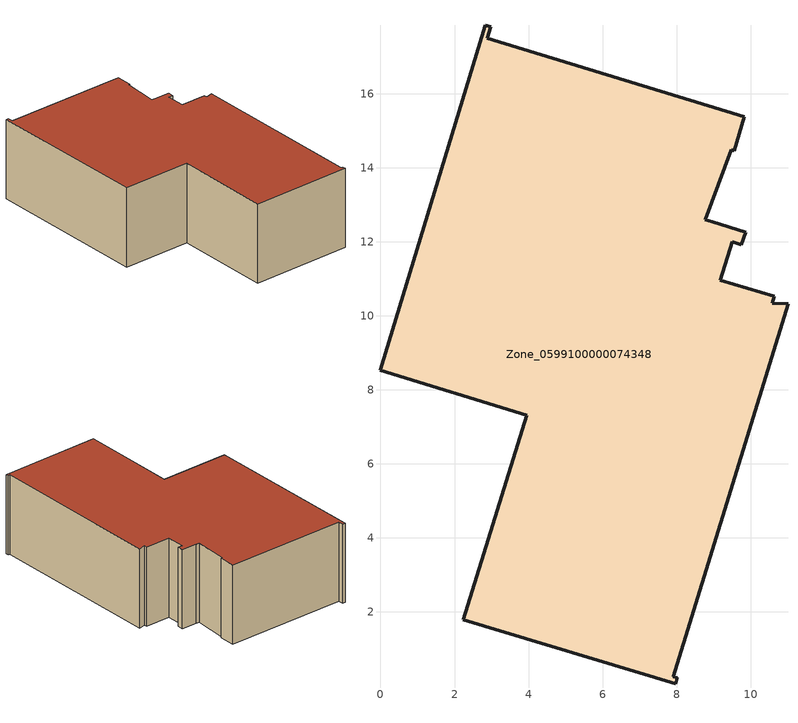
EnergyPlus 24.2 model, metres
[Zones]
Zone_0599100000074348
 floor ground (C_G): 9.75,11.92 9.5,12 9.18,10.96 10.63,10.52 10.59,10.34 11.01,10.33 7.91,0.25 8.02,0.22 7.98,0.06 2.23,1.79 3.95,7.31 0,8.52 2.83,17.85 2.98,17.8 2.89,17.5 9.83,15.37 9.55,14.46 9.47,14.49 8.77,12.6 8.96,12.54 9.86,12.25 z0
 wall outside (C_F): 0,8.52 3.95,7.31 2.23,1.79 7.98,0.06 8.02,0.22 7.91,0.25 11.01,10.33 10.59,10.34 10.63,10.52 9.18,10.96 9.5,12 9.75,11.92 9.86,12.25 8.96,12.54 8.77,12.6 9.47,14.49 9.55,14.46 9.83,15.37 2.89,17.5 2.98,17.8 2.83,17.85 0,8.52 z0:4.73
 roof outside (C_R): 8.96,12.54 8.77,12.6 9.47,14.49 9.55,14.46 9.83,15.37 2.89,17.5 2.98,17.8 2.83,17.85 0,8.52 3.95,7.31 2.23,1.79 7.98,0.06 8.02,0.22 7.91,0.25 11.01,10.33 10.59,10.34 10.63,10.52 9.18,10.96 9.5,12 9.75,11.92 9.86,12.25 z4.73
[BUILDING]
Pand.0599100000074348: North Axis=0; Terrain=City; Loads Convergence Tolerance Value=0.04; Temperature Convergence Tolerance Value=0.4; Solar Distribution=FullExterior; Maximum Number of Warmup Days=25; Minimum Number of Warmup Days=1
[Site:Location]
Rotterdam.The.Hague.AP_ZH_NLD Design_Conditions: Latitude=51.96; Longitude=4.45; Time Zone=1; Elevation=-4.5
[SITE:GROUNDTEMPERATURE:BUILDINGSURFACE]
18, 18, 18, 18, 18, 18, 18, 18, 18, 18, 18, 18
[MATERIAL] Thermal Absorptance=0.9; Solar Absorptance=0.7; Visible Absorptance=0.7
Name | Roughness | Thickness | Conductivity | Density | Specific Heat
G.TI.1975-1991 | MediumSmooth | 0.15 | 0.288461 | 540 | 1210
F.TI.1975-1991 | Rough | 0.3 | 0.230769 | 1920 | 840
R.TI.1975-1991 | MediumRough | 0.2 | 0.153846 | 1500 | 1000
[CONSTRUCTION]
C_G: G.TI.1975-1991
C_F: F.TI.1975-1991
C_R: R.TI.1975-1991
[ZONE]
Zone_0599100000074348: Type=1; Multiplier=1; Ceiling Height=Autocalculate; Volume=Autocalculate; Floor Area=autocalculate; Part of Total Floor Area=Yes
[ZONEINFILTRATION:DESIGNFLOWRATE]
Infil_Zone_0599100000074348: Zone or ZoneList or Space or SpaceList=Zone_0599100000074348; Schedule=AlwaysOn; Design Flow Rate Calculation Method=Flow/Area; Flow Rate per Floor Area=0.003; Constant Term Coefficient=1; Temperature Term Coefficient=0; Velocity Term Coefficient=0; Velocity Squared Term Coefficient=0
[HVACTEMPLATE:ZONE:IDEALLOADSAIRSYSTEM]
Zone_0599100000074348: Maximum Heating Supply Air Temperature=50; Minimum Cooling Supply Air Temperature=13; Maximum Heating Supply Air Humidity Ratio=0.0156; Minimum Cooling Supply Air Humidity Ratio=0.0077; Heating Limit=NoLimit; Cooling Limit=NoLimit; Dehumidification Control Type=ConstantSensibleHeatRatio; Cooling Sensible Heat Ratio=0.7; Dehumidification Setpoint=60; Humidification Control Type=None; Humidification Setpoint=30; Outdoor Air Method=None; Outdoor Air Flow Rate per Person=0.00944; Outdoor Air Flow Rate per Zone Floor Area=0; Outdoor Air Flow Rate per Zone=0; Demand Controlled Ventilation Type=None; Outdoor Air Economizer Type=NoEconomizer; Heat Recovery Type=None; Sensible Heat Recovery Effectiveness=0.7; Latent Heat Recovery Effectiveness=0.65
[ZONECONTROL:THERMOSTAT]
ThermostatControl_Zone_0599100000074348: Zone or ZoneList=Zone_0599100000074348; Control Type Schedule=DualSetpointControlType; Control 1=Thermostat_Zone_0599100000074348; Temperature Difference Between Cutout And Setpoint=0
[THERMOSTATSETPOINT:DUALSETPOINT]
Thermostat_Zone_0599100000074348: Heating Setpoint Temperature Schedule=HeatingSetpoint_Zone_0599100000074348; Cooling Setpoint Temperature Schedule=CoolingSetpoint_Zone_0599100000074348
[SCHEDULE:COMPACT]
HeatingSetpoint_Zone_0599100000074348: Through: 12/31, For: AllDays, Until: 24:00, 21
CoolingSetpoint_Zone_0599100000074348: Through: 12/31, For: AllDays, Until: 24:00, 24
DualSetpointControlType: Through: 12/31, For: AllDays, Until: 24:00, 4
AlwaysOn: Through: 12/31, For: AllDays, Until: 24:00, 1
